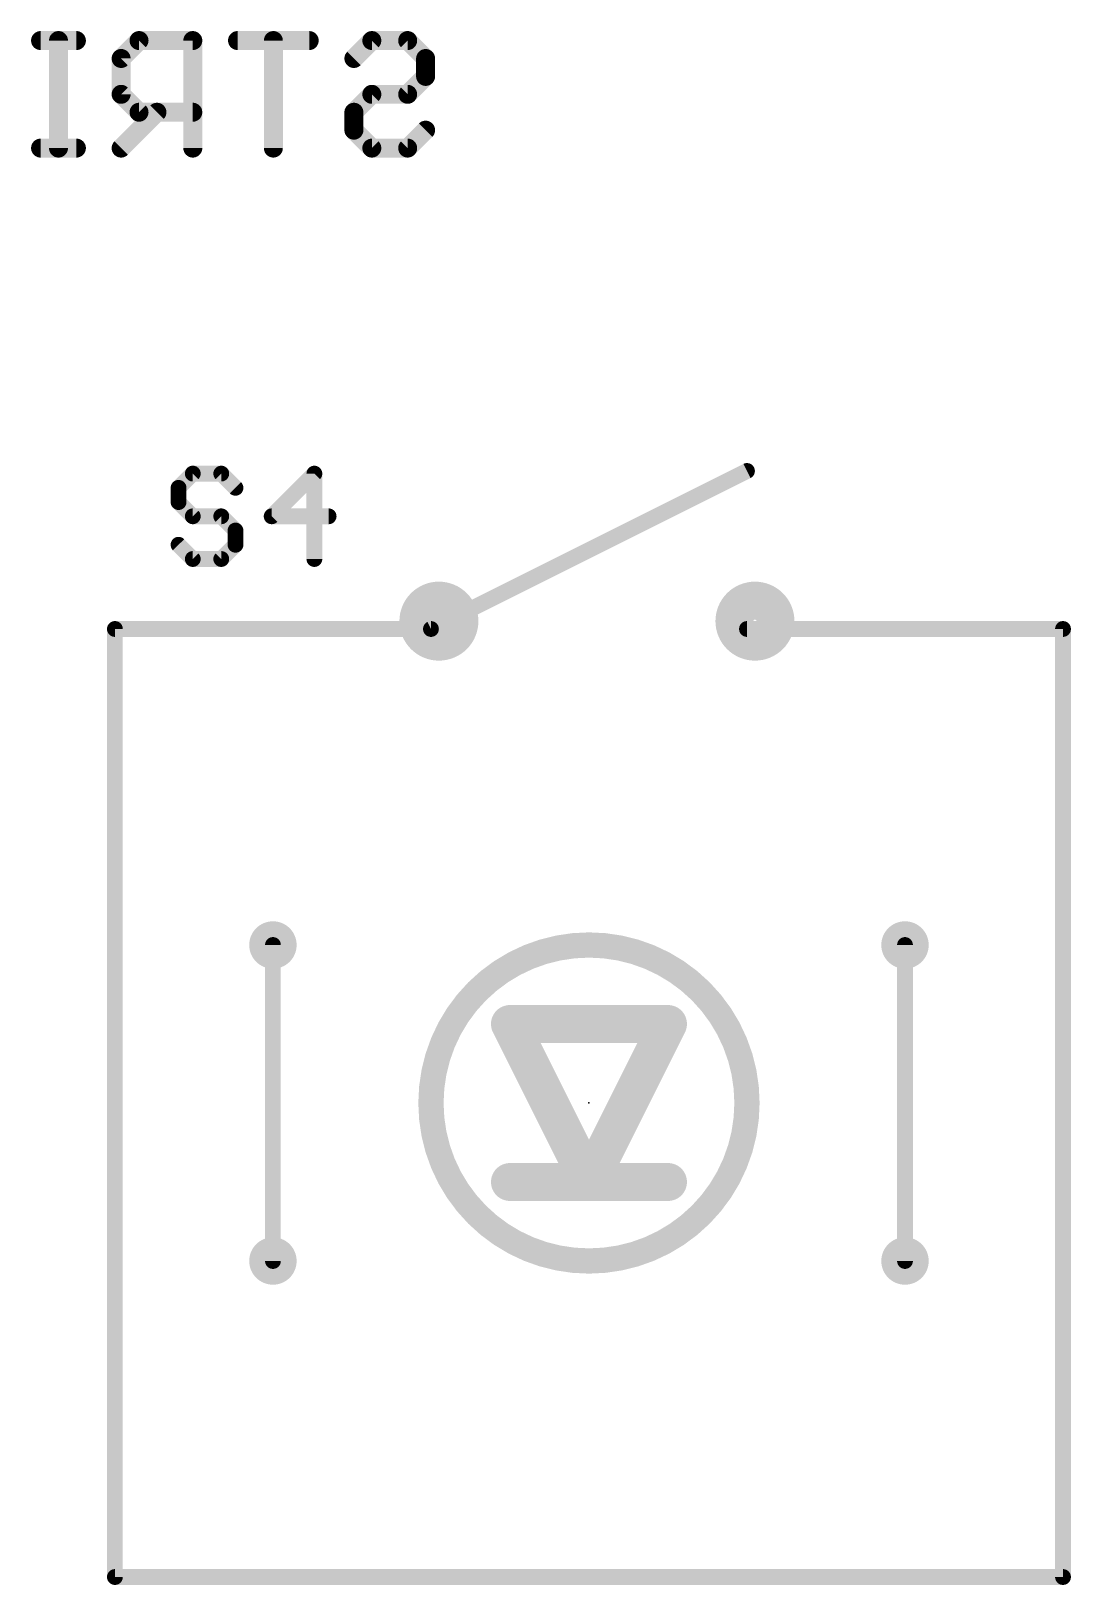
# Model space of a CAD drawing. Extents: x 0 to 100, y 1 to 103.
# Drawn here: x 82.52 to 90.87, y 29.13 to 41.62 of the extents above; entities that cross this region are included whole.
import ezdxf

# ---------------------------------------------------------------- set-up
doc = ezdxf.new("R2010")
doc.units = 0
for name, color, linetype in [('21', 253, 'CONTINUOUS'), ('23', 7, 'CONTINUOUS'), ('25', 253, 'CONTINUOUS'), ('26', 253, 'CONTINUOUS')]:
    doc.layers.add(name, color=color, linetype=linetype)

msp = doc.modelspace()

# ---------------------------------------------------------------- linework, layer by layer
at = {"layer": '21'}
for points, const_width in [([(85.73, 36.81), (88.27, 38.08)], 0.127), ([(83.19, 36.81), (83.19, 29.19)], 0.127), ([(83.19, 36.81), (85.73, 36.81)], 0.127), ([(88.27, 36.81), (90.81, 36.81)], 0.127), ([(90.81, 29.19), (90.81, 36.81)], 0.127), ([(84.46, 34.27), (84.46, 31.73)], 0.127), ([(89.54, 34.27), (89.54, 31.73)], 0.127), ([(87.635, 33.635), (86.365, 33.635)], 0.3048), ([(86.365, 33.635), (87, 32.365)], 0.3048), ([(87, 32.365), (87.635, 33.635)], 0.3048), ([(87, 32.365), (86.365, 32.365)], 0.3048), ([(87.635, 32.365), (87, 32.365)], 0.3048), ([(90.81, 29.19), (83.19, 29.19)], 0.127)]:
    msp.add_lwpolyline(points, dxfattribs=dict(at, const_width=const_width))
for points, const_width in [([(88.2842, 38.0516, 1), (88.2558, 38.1084)], 0.0635), ([(85.794, 36.7206, 1), (85.794, 37.0254, 1), (85.794, 36.7206)], 0.3302), ([(88.334, 36.7206, 1), (88.334, 37.0254, 1), (88.334, 36.7206)], 0.3302), ([(83.2218, 36.81, 1), (83.1582, 36.81)], 0.0635), ([(83.19, 36.8418, 1), (83.19, 36.7782)], 0.0635), ([(85.7158, 36.8384, 1), (85.7442, 36.7816)], 0.0635), ([(85.73, 36.7782, 1), (85.73, 36.8418)], 0.0635), ([(88.27, 36.8418, 1), (88.27, 36.7782)], 0.0635), ([(90.8418, 36.81, 1), (90.7782, 36.81)], 0.0635), ([(90.81, 36.7782, 1), (90.81, 36.8418)], 0.0635), ([(84.46, 34.143, 1), (84.46, 34.397, 1), (84.46, 34.143)], 0.127), ([(87, 31.73, 1), (87, 34.27, 1), (87, 31.73)], 0.2032), ([(89.54, 34.143, 1), (89.54, 34.397, 1), (89.54, 34.143)], 0.127), ([(84.4918, 34.27, 1), (84.4283, 34.27)], 0.0635), ([(89.5718, 34.27, 1), (89.5083, 34.27)], 0.0635), ([(86.365, 33.7112, 1), (86.365, 33.5588)], 0.1524), ([(86.4332, 33.6691, 1), (86.2968, 33.6009)], 0.1524), ([(87.7032, 33.6009, 1), (87.5668, 33.6691)], 0.1524), ([(87.635, 33.5588, 1), (87.635, 33.7112)], 0.1524), ([(86.365, 32.4412, 1), (86.365, 32.2888)], 0.1524), ([(87, 32.4412, 1), (87, 32.2888)], 0.1524), ([(86.9318, 32.3991, 1), (87.0682, 32.3309)], 0.1524), ([(86.9318, 32.3309, 1), (87.0682, 32.3991)], 0.1524), ([(87, 32.2888, 1), (87, 32.4412)], 0.1524), ([(87.635, 32.2888, 1), (87.635, 32.4412)], 0.1524), ([(84.46, 31.603, 1), (84.46, 31.857, 1), (84.46, 31.603)], 0.127), ([(89.54, 31.603, 1), (89.54, 31.857, 1), (89.54, 31.603)], 0.127), ([(84.4283, 31.73, 1), (84.4918, 31.73)], 0.0635), ([(89.5083, 31.73, 1), (89.5718, 31.73)], 0.0635), ([(83.19, 29.2218, 1), (83.19, 29.1583)], 0.0635), ([(90.81, 29.1583, 1), (90.81, 29.2218)], 0.0635), ([(83.1582, 29.19, 1), (83.2218, 29.19)], 0.0635), ([(90.7782, 29.19, 1), (90.8418, 29.19)], 0.0635)]:
    msp.add_lwpolyline(points, format="xyb", dxfattribs=dict(at, const_width=const_width))
at = {"layer": '23'}
msp.add_point((87, 33), dxfattribs=at)
at = {"layer": '25', "const_width": 0.127}
for points in [[(83.8159, 38.0589), (83.7015, 37.9445)], [(84.0447, 38.0589), (83.8159, 38.0589)], [(84.1591, 37.9445), (84.0447, 38.0589)], [(84.7931, 38.0589), (84.4499, 37.7157)], [(84.7931, 37.3725), (84.7931, 38.0589)], [(83.7015, 37.9445), (83.7015, 37.8301)], [(83.7015, 37.8301), (83.8159, 37.7157)], [(83.8159, 37.7157), (84.0447, 37.7157)], [(84.0447, 37.7157), (84.1591, 37.6013)], [(84.4499, 37.7157), (84.9075, 37.7157)], [(84.1591, 37.6013), (84.1591, 37.4869)], [(83.8159, 37.3725), (83.7015, 37.4869)], [(84.1591, 37.4869), (84.0447, 37.3725)], [(84.0447, 37.3725), (83.8159, 37.3725)]]:
    msp.add_lwpolyline(points, dxfattribs=at)
at = {"layer": '25', "const_width": 0.0635}
for points in [[(83.8159, 38.0906, 1), (83.8159, 38.0271)], [(83.8383, 38.0364, 1), (83.7934, 38.0813)], [(84.0671, 38.0813, 1), (84.0222, 38.0364)], [(84.0447, 38.0271, 1), (84.0447, 38.0906)], [(84.8249, 38.0589, 1), (84.7614, 38.0589)], [(84.8156, 38.0364, 1), (84.7707, 38.0813)], [(83.7333, 37.9445, 1), (83.6698, 37.9445)], [(83.679, 37.9669, 1), (83.724, 37.922)], [(84.1366, 37.922, 1), (84.1815, 37.9669)], [(83.724, 37.8525, 1), (83.679, 37.8076)], [(83.6698, 37.8301, 1), (83.7333, 37.8301)], [(83.8159, 37.7474, 1), (83.8159, 37.6839)], [(83.7934, 37.6932, 1), (83.8383, 37.7381)], [(84.0671, 37.7381, 1), (84.0222, 37.6932)], [(84.0447, 37.6839, 1), (84.0447, 37.7474)], [(84.4499, 37.7474, 1), (84.4499, 37.6839)], [(84.4275, 37.7381, 1), (84.4724, 37.6932)], [(84.9075, 37.6839, 1), (84.9075, 37.7474)], [(84.1908, 37.6013, 1), (84.1273, 37.6013)], [(84.1366, 37.5788, 1), (84.1815, 37.6237)], [(83.724, 37.5093, 1), (83.679, 37.4644)], [(84.1273, 37.4869, 1), (84.1908, 37.4869)], [(84.1815, 37.4644, 1), (84.1366, 37.5093)], [(83.8159, 37.4043, 1), (83.8159, 37.3407)], [(83.7934, 37.35, 1), (83.8383, 37.395)], [(84.0222, 37.395, 1), (84.0671, 37.35)], [(84.0447, 37.3407, 1), (84.0447, 37.4043)], [(84.7614, 37.3725, 1), (84.8249, 37.3725)]]:
    msp.add_lwpolyline(points, format="xyb", dxfattribs=at)
at = {"layer": '26', "const_width": 0.1524}
for points in [[(82.8805, 41.5395), (82.5924, 41.5395)], [(82.7365, 40.6752), (82.7365, 41.5395)], [(83.3839, 41.5395), (83.2398, 41.3955)], [(83.816, 41.5395), (83.3839, 41.5395)], [(83.816, 40.6752), (83.816, 41.5395)], [(84.7516, 41.5395), (84.1753, 41.5395)], [(84.4634, 40.6752), (84.4634, 41.5395)], [(85.1108, 41.3955), (85.2549, 41.5395)], [(85.2549, 41.5395), (85.543, 41.5395)], [(85.543, 41.5395), (85.6871, 41.3955)], [(83.2398, 41.3955), (83.2398, 41.1074)], [(85.6871, 41.3955), (85.6871, 41.2514)], [(85.6871, 41.2514), (85.543, 41.1074)], [(83.2398, 41.1074), (83.3839, 40.9633)], [(85.2549, 41.1074), (85.1108, 40.9633)], [(85.543, 41.1074), (85.2549, 41.1074)], [(83.5279, 40.9633), (83.2398, 40.6752)], [(83.3839, 40.9633), (83.816, 40.9633)], [(85.1108, 40.9633), (85.1108, 40.8193)], [(85.1108, 40.8193), (85.2549, 40.6752)], [(85.543, 40.6752), (85.6871, 40.8193)], [(82.8805, 40.6752), (82.5924, 40.6752)], [(85.2549, 40.6752), (85.543, 40.6752)]]:
    msp.add_lwpolyline(points, dxfattribs=at)
at = {"layer": '26', "const_width": 0.0762}
for points in [[(82.5924, 41.5776, 1), (82.5924, 41.5014)], [(82.7746, 41.5395, 1), (82.6984, 41.5395)], [(82.8805, 41.5014, 1), (82.8805, 41.5776)], [(83.3839, 41.5776, 1), (83.3839, 41.5014)], [(83.4108, 41.5126, 1), (83.3569, 41.5665)], [(83.8541, 41.5395, 1), (83.7779, 41.5395)], [(83.816, 41.5014, 1), (83.816, 41.5776)], [(84.1753, 41.5776, 1), (84.1753, 41.5014)], [(84.5015, 41.5395, 1), (84.4253, 41.5395)], [(84.7516, 41.5014, 1), (84.7516, 41.5776)], [(85.2549, 41.5776, 1), (85.2549, 41.5014)], [(85.2818, 41.5126, 1), (85.228, 41.5665)], [(85.57, 41.5665, 1), (85.5161, 41.5126)], [(85.543, 41.5014, 1), (85.543, 41.5776)], [(83.2779, 41.3955, 1), (83.2017, 41.3955)], [(85.7252, 41.3955, 1), (85.649, 41.3955)], [(83.2129, 41.4224, 1), (83.2668, 41.3685)], [(85.0839, 41.4224, 1), (85.1378, 41.3685)], [(85.6601, 41.3685, 1), (85.714, 41.4224)], [(85.649, 41.2514, 1), (85.7252, 41.2514)], [(85.714, 41.2245, 1), (85.6601, 41.2784)], [(83.2668, 41.1343, 1), (83.2129, 41.0804)], [(83.2017, 41.1074, 1), (83.2779, 41.1074)], [(85.2549, 41.1455, 1), (85.2549, 41.0693)], [(85.2818, 41.0804, 1), (85.228, 41.1343)], [(85.5161, 41.1343, 1), (85.57, 41.0804)], [(85.543, 41.0693, 1), (85.543, 41.1455)], [(83.3839, 41.0014, 1), (83.3839, 40.9252)], [(83.3569, 40.9364, 1), (83.4108, 40.9903)], [(83.5549, 40.9364, 1), (83.501, 40.9903)], [(83.816, 40.9252, 1), (83.816, 41.0014)], [(85.1489, 40.9633, 1), (85.0727, 40.9633)], [(85.0839, 40.9903, 1), (85.1378, 40.9364)], [(85.1378, 40.8462, 1), (85.0839, 40.7923)], [(85.0727, 40.8193, 1), (85.1489, 40.8193)], [(85.714, 40.7923, 1), (85.6601, 40.8462)], [(82.5924, 40.7133, 1), (82.5924, 40.6371)], [(82.8805, 40.6371, 1), (82.8805, 40.7133)], [(83.2129, 40.7021, 1), (83.2668, 40.6483)], [(85.2549, 40.7133, 1), (85.2549, 40.6371)], [(85.228, 40.6483, 1), (85.2818, 40.7021)], [(85.5161, 40.7021, 1), (85.57, 40.6483)], [(85.543, 40.6371, 1), (85.543, 40.7133)], [(82.6984, 40.6752, 1), (82.7746, 40.6752)], [(83.7779, 40.6752, 1), (83.8541, 40.6752)], [(84.4253, 40.6752, 1), (84.5015, 40.6752)]]:
    msp.add_lwpolyline(points, format="xyb", dxfattribs=at)

doc.saveas('drawing.dxf')
